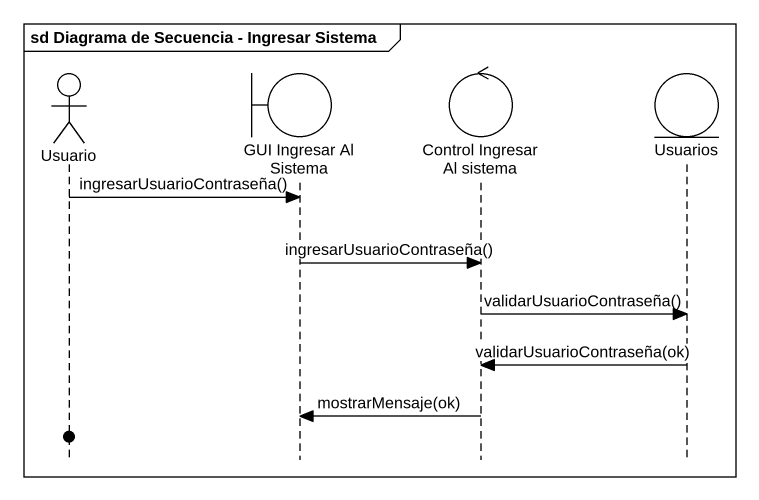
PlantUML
@startuml
mainframe sd Diagrama de Secuencia - Ingresar Sistema
hide footbox
actor Usuario
boundary "GUI Ingresar Al Sistema" as GUI_Ingresar_Al_Sistema
control "Control Ingresar Al sistema" as Control_Ingresar_Al_sistema
entity Usuarios

Usuario -> GUI_Ingresar_Al_Sistema : ingresarUsuarioContraseña()
GUI_Ingresar_Al_Sistema -> Control_Ingresar_Al_sistema : ingresarUsuarioContraseña()
Control_Ingresar_Al_sistema -> Usuarios : validarUsuarioContraseña()
Usuarios -> Control_Ingresar_Al_sistema : validarUsuarioContraseña(ok)
Control_Ingresar_Al_sistema -> GUI_Ingresar_Al_Sistema : mostrarMensaje(ok)
@enduml
